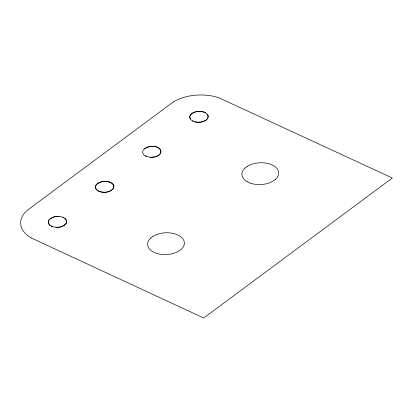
<?xml version="1.0" encoding="UTF-8"?>
<svg xmlns="http://www.w3.org/2000/svg" width="413" height="413" viewBox="0 0 413 413"><rect width="100%" height="100%" fill="white"/><g stroke="black" fill="none" stroke-linecap="round" stroke-linejoin="round"><path stroke-width="0.62" d="M96.286 184.802C94.118 187.471 96.73 190.765 99.507 191.518A9.2 5.446 -2.7 0 0 111.092 190.532M144.163 149.021L145.371 148.122A9.205 5.452 -2.7 0 1 156.945 147.147L158.396 147.813A9.205 5.446 -2.7 0 1 159.439 154.648L158.241 155.541A9.205 5.446 -2.7 0 1 144.049 154.983A9.205 5.446 -2.7 0 1 148.628 146.811C162.799 143.445 165.949 157.812 150.239 157.26M150.683 238.043L153.099 236.251M245.002 168.045L247.413 166.253M275.569 179.299L273.158 181.09A18.404 10.898 -2.7 0 1 250.03 183.026M173.223 101.996L26.922 210.578A36.803 21.786 -2.7 0 0 31.151 237.893M98.211 183.124L97.003 184.017A9.2 5.446 -2.7 0 0 98.062 190.847L100.787 191.906L103.074 192.262A9.241 5.472 -2.7 0 0 109.956 191.131L112.29 189.65A9.2 5.446 -2.7 0 0 111.231 182.82L109.786 182.148M111.082 190.543L113.007 188.87L113.72 187.487A9.2 5.446 -2.7 0 0 113.26 184.688M63.922 225.544L65.125 224.651A9.205 5.446 -2.7 0 0 63.013 217.3A9.205 5.446 -2.7 0 0 50.427 218.56A9.251 5.477 -2.7 0 0 48.311 222.612A9.246 5.472 -2.7 0 0 49.963 225.214M59.049 216.407L54.304 216.81L50.407 218.554A9.2 5.446 -2.7 0 0 51.248 226.035A9.2 5.446 -2.7 0 0 63.917 225.539M55.915 227.264C60.623 228.389 70.267 223.727 65.011 218.456M195.101 121.907C199.004 122.723 203.444 122.238 206.608 119.646A9.2 5.446 -2.7 0 0 206.892 113.812A9.2 5.446 -2.7 0 0 198.147 111.427M193.826 121.52L192.381 120.849M250.004 183.047L247.113 181.705M146.667 156.522L145.216 155.851M62.631 217.145L64.077 217.816M52.343 226.525L50.897 225.854M205.555 112.816L204.11 112.145A9.2 5.446 -2.7 0 0 192.535 113.126L191.322 114.019A9.2 5.446 -2.7 0 0 193.098 121.2A9.2 5.446 -2.7 0 0 205.411 120.529C207.414 119.424 208.993 116.853 207.605 114.68M31.135 237.903L203.707 318.015L392.35 178.013L219.53 98.082A36.803 21.786 -2.7 0 0 173.238 102.006M190.326 118.98C189.102 117.08 190.197 114.742 191.89 113.554A9.246 5.472 -2.7 0 1 198.132 111.417M96.317 184.802A9.2 5.446 -2.7 0 1 108.521 181.766A9.194 5.441 -2.7 0 1 113.286 184.683M98.186 183.104A9.241 5.472 -2.7 0 1 109.801 182.123M275.559 179.299A18.404 10.898 -2.7 0 0 273.458 165.639L270.572 164.297A18.404 10.898 -2.7 0 0 247.444 166.269M247.165 181.699A18.404 10.898 -2.7 0 1 245.059 168.039M150.719 238.058A18.404 10.898 -2.7 0 0 152.82 251.713L155.686 253.05A18.404 10.898 -2.7 0 0 178.834 251.083L181.25 249.302A18.399 10.893 -2.7 0 0 179.134 235.642L176.253 234.295A18.404 10.898 -2.7 0 0 153.104 236.288"/></g></svg>
